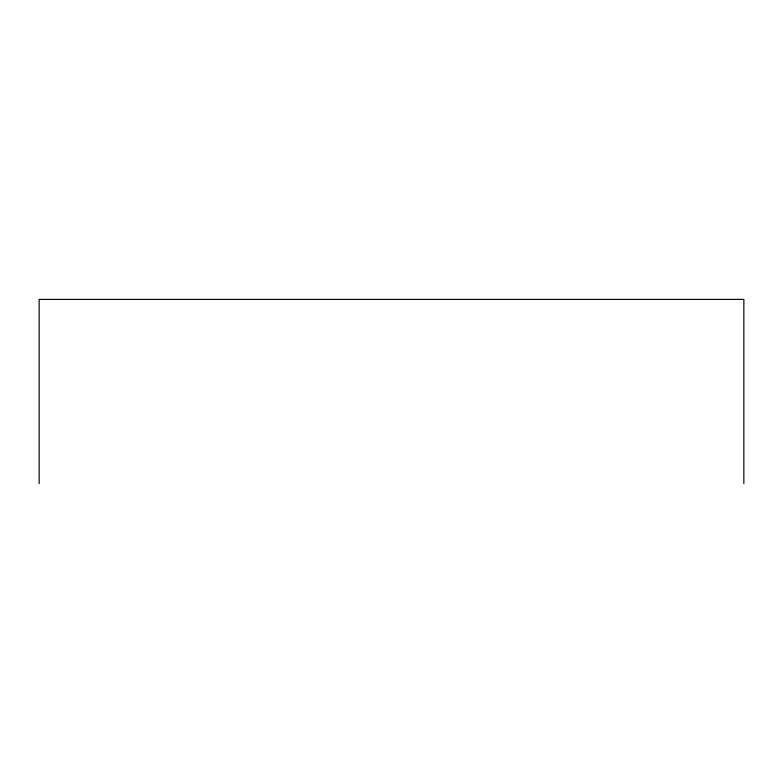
<?xml version="1.0" encoding="UTF-8"?>
<svg xmlns="http://www.w3.org/2000/svg" width="783" height="783" viewBox="0 0 783 783"><rect width="100%" height="100%" fill="white"/><g stroke="black" fill="none" stroke-linecap="round" stroke-linejoin="round"><path stroke-width="1.17" d="M743.85 483.61L743.85 299.39L39.15 299.39L39.15 483.61"/></g></svg>
